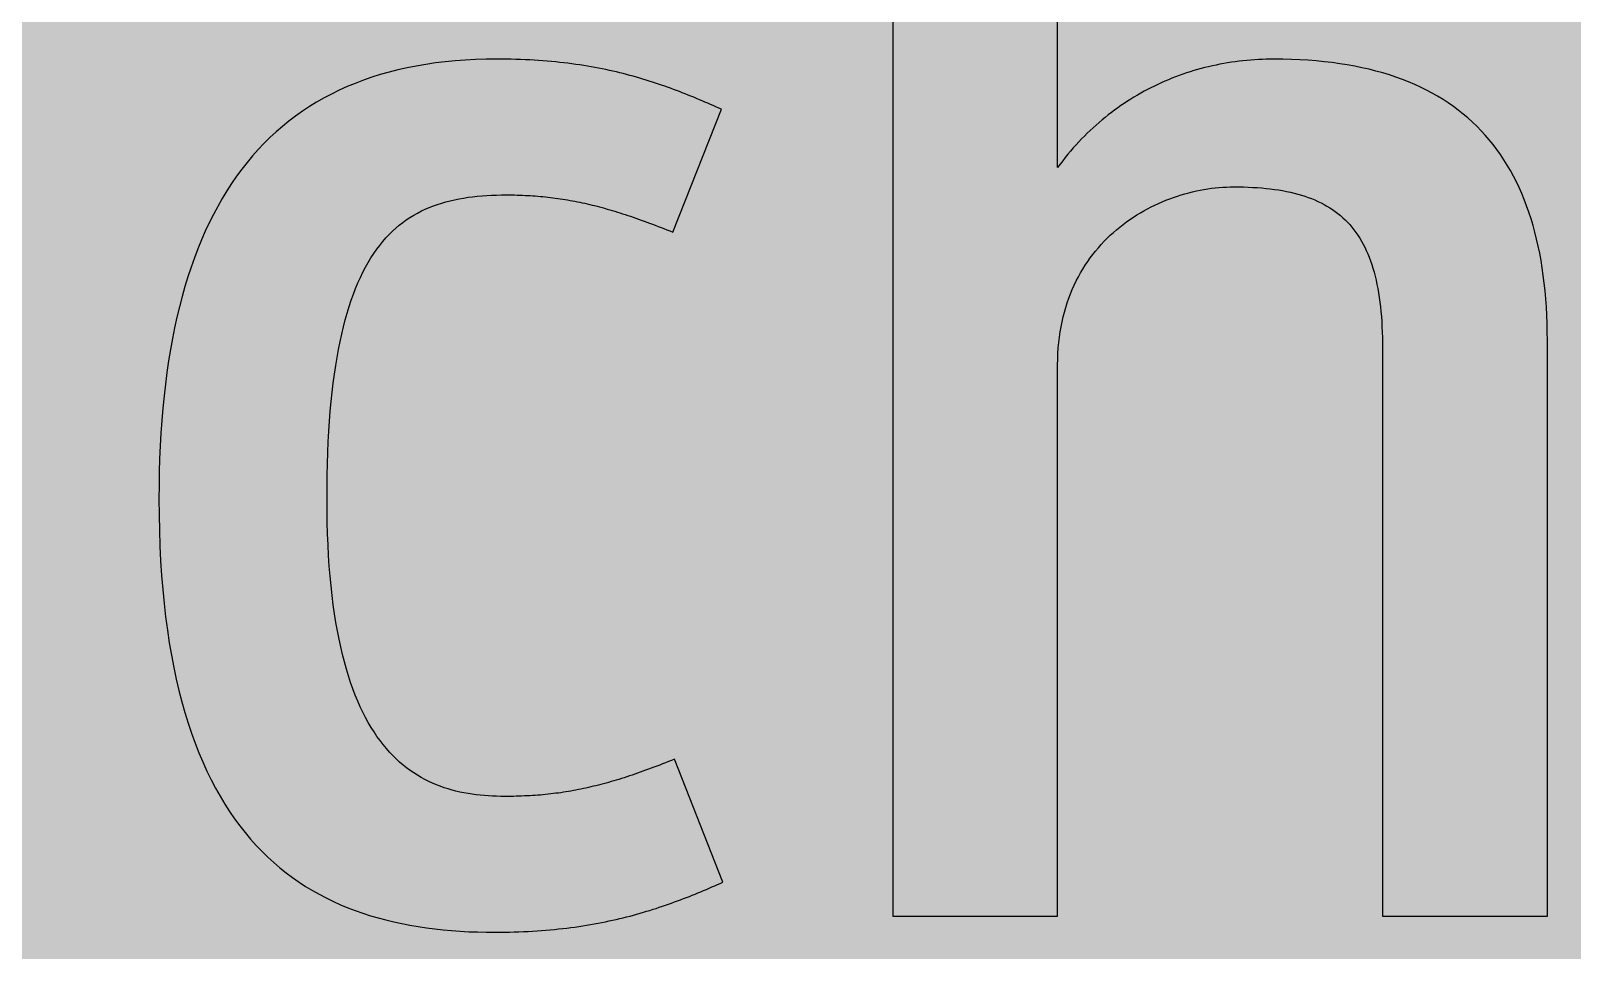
# Model space of a CAD drawing. Header units: millimetres. Extents: x 0 to 441, y 0 to 123.
# Drawn here: x 108.2 to 175.5, y 38 to 78.1 of the extents above; entities that cross this region are included whole.
import ezdxf

# ---------------------------------------------------------------- set-up
doc = ezdxf.new("R2010")
doc.units = ezdxf.units.MM

msp = doc.modelspace()

# ---------------------------------------------------------------- hatches: boundary and pattern name
for color, points in [(40, [(14.1111, 0), (13.9344, 0), (13.7592, 0.0025), (13.5839, 0.0076), (13.4112, 0.0152), (13.2359, 0.0254), (13.0607, 0.0381), (12.888, 0.0508), (12.7152, 0.0686), (12.5425, 0.0864), (12.3698, 0.1067), (12.1971, 0.1295), (12.0269, 0.1524), (11.8542, 0.1803), (11.684, 0.2083), (11.5138, 0.2388), (11.3436, 0.2718), (11.176, 0.3073), (11.0058, 0.3454), (10.8382, 0.3835), (10.6705, 0.4242), (10.5029, 0.4674), (10.3378, 0.5131), (10.1702, 0.5588), (10.0051, 0.6096), (9.8425, 0.6604), (9.6774, 0.7137), (9.5148, 0.7671), (9.3523, 0.8255), (9.1897, 0.8839), (9.0297, 0.9449), (8.8697, 1.0084), (8.7097, 1.0719), (8.5522, 1.1405), (8.3947, 1.209), (8.2372, 1.2802), (8.0797, 1.3513), (7.9248, 1.4275), (7.7699, 1.5037), (7.6175, 1.5799), (7.4651, 1.6612), (7.3127, 1.7424), (7.1628, 1.8263), (7.0129, 1.9126), (6.8656, 2.0015), (6.7183, 2.0904), (6.571, 2.1819), (6.4262, 2.2733), (6.2814, 2.3698), (6.1366, 2.4663), (5.9944, 2.5654), (5.8547, 2.6645), (5.715, 2.7686), (5.5753, 2.8727), (5.4381, 2.9769), (5.301, 3.0861), (5.1664, 3.1953), (5.0317, 3.3045), (4.8997, 3.4188), (4.7676, 3.5331), (4.638, 3.65), (4.511, 3.7668), (4.3815, 3.8862), (4.257, 4.0081), (4.1326, 4.1326), (4.0081, 4.257), (3.8862, 4.3815), (3.7668, 4.511), (3.65, 4.638), (3.5331, 4.7676), (3.4188, 4.8997), (3.3045, 5.0317), (3.1953, 5.1664), (3.0861, 5.301), (2.9769, 5.4381), (2.8727, 5.5753), (2.7686, 5.715), (2.6645, 5.8547), (2.5654, 5.9944), (2.4663, 6.1366), (2.3698, 6.2814), (2.2758, 6.4262), (2.1819, 6.571), (2.0904, 6.7183), (2.0015, 6.8656), (1.9126, 7.0129), (1.8263, 7.1628), (1.7424, 7.3127), (1.6612, 7.4651), (1.5799, 7.6175), (1.5037, 7.7699), (1.4275, 7.9248), (1.3513, 8.0797), (1.2802, 8.2372), (1.209, 8.3947), (1.1405, 8.5522), (1.0719, 8.7097), (1.0084, 8.8697), (0.9449, 9.0297), (0.8839, 9.1897), (0.8255, 9.3523), (0.7671, 9.5148), (0.7137, 9.6774), (0.6604, 9.8425), (0.6096, 10.0051), (0.5588, 10.1702), (0.5131, 10.3378), (0.4674, 10.5029), (0.4242, 10.6705), (0.3835, 10.8382), (0.3454, 11.0058), (0.3073, 11.176), (0.2718, 11.3436), (0.2388, 11.5138), (0.2083, 11.684), (0.1803, 11.8542), (0.1524, 12.0269), (0.1295, 12.1971), (0.1067, 12.3698), (0.0864, 12.5425), (0.0686, 12.7152), (0.0508, 12.888), (0.0381, 13.0607), (0.0254, 13.2359), (0.0152, 13.4112), (0.0076, 13.5839), (0.0025, 13.7592), (0, 13.9344), (0, 14.1097), (0, 109.3611), (0, 109.535), (0.0025, 109.7102), (0.0076, 109.8855), (0.0152, 110.0607), (0.0254, 110.2335), (0.0381, 110.4087), (0.0508, 110.5814), (0.0686, 110.7542), (0.0864, 110.9269), (0.1067, 111.0996), (0.1295, 111.2723), (0.1524, 111.4425), (0.1803, 111.6152), (0.2083, 111.7854), (0.2388, 111.9556), (0.2718, 112.1258), (0.3073, 112.2959), (0.3454, 112.4636), (0.3835, 112.6312), (0.4242, 112.7989), (0.4674, 112.9665), (0.5131, 113.1316), (0.5588, 113.2992), (0.6096, 113.4643), (0.6604, 113.6294), (0.7137, 113.792), (0.7671, 113.9546), (0.8255, 114.1171), (0.8839, 114.2797), (0.9449, 114.4397), (1.0084, 114.5997), (1.0719, 114.7597), (1.1405, 114.9172), (1.209, 115.0772), (1.2802, 115.2322), (1.3513, 115.3897), (1.4275, 115.5446), (1.5037, 115.6995), (1.5799, 115.8519), (1.6612, 116.0043), (1.7424, 116.1567), (1.8263, 116.3066), (1.9126, 116.4565), (2.0015, 116.6038), (2.0904, 116.7511), (2.1819, 116.8984), (2.2758, 117.0432), (2.3698, 117.188), (2.4663, 117.3328), (2.5654, 117.475), (2.6645, 117.6147), (2.7686, 117.7544), (2.8727, 117.8941), (2.9769, 118.0313), (3.0861, 118.1684), (3.1953, 118.303), (3.3045, 118.4377), (3.4188, 118.5697), (3.5331, 118.7018), (3.65, 118.8314), (3.7668, 118.9609), (3.8862, 119.0879), (4.0081, 119.2124), (4.1326, 119.3394), (4.257, 119.4613), (4.3815, 119.5832), (4.511, 119.7026), (4.638, 119.8194), (4.7676, 119.9363), (4.8997, 120.0506), (5.0317, 120.1649), (5.1664, 120.2766), (5.301, 120.3858), (5.4381, 120.4925), (5.5753, 120.5992), (5.715, 120.7008), (5.8547, 120.8049), (5.9944, 120.904), (6.1366, 121.0031), (6.2814, 121.0996), (6.4262, 121.1961), (6.571, 121.2875), (6.7183, 121.379), (6.8656, 121.4679), (7.0129, 121.5568), (7.1628, 121.6431), (7.3127, 121.727), (7.4651, 121.8082), (7.6175, 121.8895), (7.7699, 121.9683), (7.9248, 122.0445), (8.0797, 122.1181), (8.2372, 122.1892), (8.3947, 122.2604), (8.5522, 122.3289), (8.7097, 122.3975), (8.8697, 122.461), (9.0297, 122.5245), (9.1897, 122.5855), (9.3523, 122.6439), (9.5148, 122.7023), (9.6774, 122.7557), (9.8425, 122.809), (10.0051, 122.8598), (10.1702, 122.9106), (10.3378, 122.9563), (10.5029, 123.002), (10.6705, 123.0452), (10.8382, 123.0859), (11.0058, 123.1265), (11.176, 123.1621), (11.3436, 123.1976), (11.5138, 123.2306), (11.684, 123.2611), (11.8542, 123.2891), (12.0269, 123.317), (12.1971, 123.3399), (12.3698, 123.3627), (12.5425, 123.383), (12.7152, 123.4008), (12.888, 123.4186), (13.0607, 123.4313), (13.2359, 123.444), (13.4112, 123.4542), (13.5839, 123.4618), (13.7592, 123.4669), (13.9344, 123.4694), (14.1097, 123.4719), (336.9028, 123.4722), (337.2612, 123.4694), (337.6219, 123.4643), (337.98, 123.4567), (338.3407, 123.4465), (338.6988, 123.4338), (339.057, 123.4186), (339.4151, 123.3983), (339.7733, 123.3754), (340.1314, 123.3526), (340.487, 123.3246), (340.8451, 123.2916), (341.2007, 123.2586), (341.5563, 123.223), (341.9119, 123.1824), (342.2675, 123.1392), (342.6231, 123.096), (342.9787, 123.0478), (343.3318, 122.997), (343.6849, 122.9411), (344.0379, 122.8852), (344.3884, 122.8242), (344.7415, 122.7633), (345.092, 122.6972), (345.4425, 122.6287), (345.7931, 122.5575), (346.141, 122.4839), (346.4916, 122.4077), (346.8395, 122.3264), (347.185, 122.2451), (347.533, 122.1588), (347.8784, 122.0724), (348.2238, 121.981), (348.5667, 121.887), (348.9122, 121.7905), (349.2525, 121.6914), (349.5954, 121.5873), (349.9358, 121.4831), (350.2762, 121.3764), (350.6165, 121.2647), (350.9543, 121.1529), (351.2922, 121.0361), (351.63, 120.9167), (351.9653, 120.7948), (352.3005, 120.6703), (352.6333, 120.5433), (352.9686, 120.4138), (353.2988, 120.2817), (353.6315, 120.1445), (353.9592, 120.0074), (354.2894, 119.8677), (354.617, 119.7229), (354.9447, 119.5756), (355.2698, 119.4283), (355.5949, 119.2759), (355.9175, 119.1209), (356.2401, 118.9634), (356.5601, 118.8034), (356.8802, 118.6409), (357.2002, 118.4758), (357.5177, 118.3081), (357.8327, 118.1379), (358.1476, 117.9652), (358.4626, 117.79), (358.775, 117.6096), (433.9167, 73.9567), (434.119, 73.8353), (434.3197, 73.7133), (434.5178, 73.5863), (434.7134, 73.4593), (434.9064, 73.3273), (435.0995, 73.1926), (435.2874, 73.0529), (435.4728, 72.9132), (435.6557, 72.771), (435.8361, 72.6237), (436.0139, 72.4764), (436.1866, 72.324), (436.3593, 72.169), (436.5295, 72.0115), (436.6946, 71.8541), (436.8597, 71.6915), (437.0197, 71.5264), (437.1797, 71.3613), (437.3347, 71.1911), (437.4871, 71.0184), (437.6369, 70.8457), (437.7817, 70.6704), (437.9265, 70.4901), (438.0662, 70.3097), (438.2033, 70.1269), (438.338, 69.9414), (438.47, 69.756), (438.597, 69.5655), (438.724, 69.375), (438.846, 69.182), (438.9653, 68.9864), (439.0796, 68.7908), (439.1939, 68.5927), (439.3032, 68.392), (439.4073, 68.1888), (439.5114, 67.9856), (439.6105, 67.7799), (439.707, 67.5716), (439.801, 67.3633), (439.8899, 67.1525), (439.9763, 66.9392), (440.0575, 66.7258), (440.1388, 66.5124), (440.215, 66.294), (440.2861, 66.0781), (440.3547, 65.8571), (440.4208, 65.6387), (440.4817, 65.4177), (440.5401, 65.1942), (440.596, 64.9707), (440.6468, 64.7446), (440.6951, 64.5185), (440.7383, 64.2925), (440.7789, 64.0639), (440.8145, 63.8327), (440.8475, 63.6041), (440.8754, 63.373), (440.9008, 63.1419), (440.9211, 62.9082), (440.9389, 62.6745), (440.9542, 62.4408), (440.9643, 62.2071), (440.9694, 61.9709), (440.9719, 61.7347), (440.9694, 61.4985), (440.9643, 61.2623), (440.9542, 61.0286), (440.9389, 60.7949), (440.9211, 60.5612), (440.9008, 60.3275), (440.8754, 60.0964), (440.8475, 59.8653), (440.8145, 59.6367), (440.7789, 59.4055), (440.7383, 59.1795), (440.6951, 58.9509), (440.6468, 58.7248), (440.596, 58.4987), (440.5401, 58.2752), (440.4817, 58.0542), (440.4208, 57.8307), (440.3547, 57.6123), (440.2861, 57.3913), (440.215, 57.1754), (440.1388, 56.957), (440.0575, 56.7436), (439.9763, 56.5302), (439.8899, 56.3169), (439.801, 56.1061), (439.707, 55.8978), (439.6105, 55.6895), (439.5114, 55.4863), (439.4073, 55.2806), (439.3032, 55.0799), (439.1939, 54.8792), (439.0796, 54.6786), (438.9653, 54.483), (438.846, 54.2874), (438.724, 54.0944), (438.597, 53.9039), (438.47, 53.7134), (438.338, 53.528), (438.2033, 53.3425), (438.0662, 53.1597), (437.9265, 52.9793), (437.7817, 52.8015), (437.6369, 52.6237), (437.4871, 52.451), (437.3347, 52.2783), (437.1797, 52.1106), (437.0197, 51.943), (436.8597, 51.7779), (436.6946, 51.6153), (436.5295, 51.4579), (436.3593, 51.3004), (436.1866, 51.1454), (436.0139, 50.9956), (435.8361, 50.8457), (435.6557, 50.6984), (435.4728, 50.5562), (435.2874, 50.4165), (435.0995, 50.2793), (434.9064, 50.1421), (434.7134, 50.0126), (434.5178, 49.8831), (434.3197, 49.7561), (434.119, 49.6341), (433.9158, 49.5148), (358.775, 5.8607), (358.4626, 5.682), (358.1476, 5.5042), (357.8327, 5.3315), (357.5177, 5.1613), (357.2002, 4.9936), (356.8802, 4.8285), (356.5601, 4.666), (356.2401, 4.506), (355.9175, 4.3485), (355.5949, 4.1935), (355.2698, 4.0411), (354.9447, 3.8938), (354.617, 3.7465), (354.2894, 3.6043), (353.9592, 3.462), (353.6315, 3.3249), (353.2988, 3.1877), (352.9686, 3.0556), (352.6333, 2.9261), (352.3005, 2.7991), (351.9653, 2.6746), (351.63, 2.5527), (351.2922, 2.4333), (350.9543, 2.319), (350.6165, 2.2047), (350.2762, 2.093), (349.9358, 1.9863), (349.5954, 1.8821), (349.2525, 1.778), (348.9122, 1.6789), (348.5667, 1.5824), (348.2238, 1.4884), (347.8784, 1.3995), (347.533, 1.3106), (347.185, 1.2243), (346.8395, 1.143), (346.4916, 1.0617), (346.141, 0.9855), (345.7931, 0.9119), (345.4425, 0.8407), (345.092, 0.7722), (344.7415, 0.7061), (344.3884, 0.6452), (344.0379, 0.5842), (343.6849, 0.5283), (343.3318, 0.475), (342.9787, 0.4216), (342.6231, 0.3734), (342.2675, 0.3302), (341.9119, 0.287), (341.5563, 0.2464), (341.2007, 0.2108), (340.8451, 0.1778), (340.487, 0.1448), (340.1314, 0.1168), (339.7733, 0.094), (339.4151, 0.0711), (339.057, 0.0508), (338.6988, 0.0356), (338.3407, 0.0229), (337.98, 0.0127), (337.6219, 0.0051), (337.2612, 0), (336.9005, 0)]), (59, [(153.0354, 39.5111), (153.0354, 63.5702), (153.0375, 63.8175), (153.0477, 64.0639), (153.0629, 64.3026), (153.0833, 64.5389), (153.1112, 64.7725), (153.1442, 64.9986), (153.1823, 65.2221), (153.2255, 65.4431), (153.2738, 65.6565), (153.3296, 65.8673), (153.3881, 66.073), (153.4541, 66.2762), (153.5227, 66.4743), (153.5963, 66.6674), (153.6751, 66.8579), (153.7589, 67.0433), (153.8478, 67.2262), (153.9392, 67.4014), (154.0358, 67.5767), (154.1348, 67.7443), (154.239, 67.9094), (154.3482, 68.072), (154.4599, 68.2269), (154.5742, 68.3819), (154.6936, 68.5292), (154.8155, 68.674), (154.94, 68.8162), (155.067, 68.9534), (155.1991, 69.0855), (155.3337, 69.215), (155.4709, 69.3395), (155.608, 69.4614), (155.7503, 69.5782), (155.895, 69.69), (156.0424, 69.7992), (156.1897, 69.9059), (156.3395, 70.0075), (156.4919, 70.104), (156.6469, 70.198), (156.8018, 70.2894), (156.9593, 70.3732), (157.1193, 70.4571), (157.2793, 70.5358), (157.4394, 70.6095), (157.6019, 70.6806), (157.7645, 70.7492), (157.9296, 70.8127), (158.0947, 70.8711), (158.2598, 70.927), (158.4249, 70.9803), (158.59, 71.0286), (158.7576, 71.0743), (158.9227, 71.1149), (159.0904, 71.153), (159.2555, 71.186), (159.4206, 71.2165), (159.5857, 71.2445), (159.7508, 71.2673), (159.9159, 71.2851), (160.0784, 71.3029), (160.241, 71.313), (160.4035, 71.3232), (160.5636, 71.3283), (160.7236, 71.3308), (160.9369, 71.3283), (161.1452, 71.3257), (161.351, 71.3181), (161.5516, 71.308), (161.7497, 71.2978), (161.9428, 71.2826), (162.1333, 71.2648), (162.3187, 71.2445), (162.5016, 71.2216), (162.6794, 71.1937), (162.8546, 71.1657), (163.0248, 71.1327), (163.1925, 71.0971), (163.3576, 71.059), (163.5176, 71.0159), (163.6725, 70.9727), (163.8249, 70.9244), (163.9748, 70.8711), (164.1196, 70.8177), (164.2618, 70.7593), (164.399, 70.6984), (164.5336, 70.6323), (164.6657, 70.5637), (164.7927, 70.4926), (164.9171, 70.4164), (165.0365, 70.3377), (165.1559, 70.2564), (165.2676, 70.17), (165.3794, 70.0786), (165.4861, 69.9846), (165.5902, 69.8881), (165.6893, 69.7865), (165.7858, 69.6824), (165.8798, 69.5731), (165.9687, 69.4588), (166.055, 69.342), (166.1389, 69.2201), (166.2201, 69.0956), (166.2963, 68.9661), (166.37, 68.8315), (166.4411, 68.6943), (166.5072, 68.5521), (166.5732, 68.4073), (166.6342, 68.2549), (166.69, 68.0999), (166.7459, 67.9425), (166.7967, 67.7774), (166.845, 67.6097), (166.8907, 67.437), (166.9339, 67.2592), (166.972, 67.0763), (167.0101, 66.8909), (167.0431, 66.7004), (167.0736, 66.5023), (167.099, 66.3016), (167.1244, 66.0959), (167.1472, 65.8876), (167.165, 65.6717), (167.1803, 65.4507), (167.193, 65.2247), (167.2031, 64.9961), (167.2107, 64.7598), (167.2133, 64.5211), (167.2158, 64.2747), (167.2167, 39.5111), (174.4126, 39.5111), (174.4126, 64.6285), (174.4091, 65.0011), (174.4015, 65.3694), (174.3862, 65.7327), (174.3685, 66.0908), (174.3431, 66.4413), (174.3126, 66.7893), (174.277, 67.1297), (174.2338, 67.4649), (174.1881, 67.7926), (174.1348, 68.1177), (174.0764, 68.4352), (174.0129, 68.7476), (173.9417, 69.0524), (173.8681, 69.3547), (173.7868, 69.6493), (173.6979, 69.9389), (173.6065, 70.2234), (173.5074, 70.5002), (173.4033, 70.772), (173.294, 71.0387), (173.1797, 71.3003), (173.0578, 71.5543), (172.9308, 71.8033), (172.7962, 72.0471), (172.6565, 72.2833), (172.5117, 72.5145), (172.3619, 72.7405), (172.2044, 72.9615), (172.0418, 73.1749), (171.8742, 73.3831), (171.6989, 73.5863), (171.5186, 73.7819), (171.3332, 73.9724), (171.1401, 74.1578), (170.9395, 74.3356), (170.7363, 74.5084), (170.5254, 74.676), (170.3095, 74.836), (170.086, 74.991), (169.8574, 75.1408), (169.6212, 75.2831), (169.3799, 75.4202), (169.1335, 75.5523), (168.8795, 75.6768), (168.6204, 75.7961), (168.3537, 75.9079), (168.082, 76.0171), (167.8026, 76.1162), (167.5181, 76.2127), (167.2285, 76.3016), (166.9313, 76.3829), (166.6265, 76.4616), (166.3167, 76.5302), (166.0017, 76.5962), (165.6791, 76.6547), (165.3489, 76.7055), (165.0136, 76.7537), (164.6733, 76.7918), (164.3253, 76.8274), (163.9697, 76.8553), (163.609, 76.8756), (163.2407, 76.8909), (162.8673, 76.901), (162.4863, 76.9036), (162.3162, 76.9036), (162.1434, 76.8985), (161.9733, 76.8934), (161.8031, 76.8858), (161.6329, 76.8756), (161.4627, 76.8629), (161.2925, 76.8477), (161.1224, 76.8325), (160.9547, 76.8121), (160.7871, 76.7893), (160.6194, 76.7664), (160.4518, 76.741), (160.2867, 76.7105), (160.1191, 76.6801), (159.954, 76.647), (159.7889, 76.6115), (159.6263, 76.5734), (159.4637, 76.5353), (159.3012, 76.4921), (159.1386, 76.4464), (158.9761, 76.4007), (158.816, 76.3499), (158.656, 76.2991), (158.4985, 76.2457), (158.3385, 76.1898), (158.1836, 76.1314), (158.0261, 76.0705), (157.8712, 76.007), (157.7162, 75.9409), (157.5613, 75.8723), (157.4089, 75.8038), (157.259, 75.7301), (157.1066, 75.6564), (156.9568, 75.5802), (156.8094, 75.499), (156.6596, 75.4177), (156.5148, 75.3339), (156.3675, 75.2475), (156.2252, 75.1586), (156.0805, 75.0672), (155.9382, 74.9732), (155.7985, 74.8792), (155.6588, 74.7801), (155.5191, 74.6811), (155.382, 74.5769), (155.2448, 74.4728), (155.1102, 74.3636), (154.9781, 74.2544), (154.846, 74.1426), (154.7139, 74.0283), (154.5844, 73.9115), (154.4574, 73.7921), (154.3304, 73.6702), (154.2034, 73.5457), (154.0815, 73.4187), (153.957, 73.2917), (153.8376, 73.1596), (153.7183, 73.0275), (153.5989, 72.8904), (153.4846, 72.7532), (153.3677, 72.611), (153.256, 72.4687), (153.1442, 72.324), (153.035, 72.1766), (153.0354, 88.9), (145.8376, 88.9), (145.8376, 39.5111)]), (59, [(128.9043, 44.7326), (128.7247, 44.7319), (128.5469, 44.737), (128.3665, 44.7421), (128.1887, 44.7523), (128.0109, 44.765), (127.8306, 44.7827), (127.6528, 44.8031), (127.475, 44.8259), (127.2997, 44.8539), (127.1219, 44.8843), (126.9467, 44.9224), (126.7714, 44.9631), (126.5987, 45.0063), (126.426, 45.0571), (126.2532, 45.1129), (126.0831, 45.1714), (125.9154, 45.2374), (125.7452, 45.3085), (125.5801, 45.3847), (125.415, 45.4685), (125.2525, 45.5574), (125.0899, 45.6514), (124.9324, 45.753), (124.7724, 45.8622), (124.6175, 45.9765), (124.4651, 46.0985), (124.3127, 46.228), (124.1654, 46.3652), (124.018, 46.5099), (123.8733, 46.6623), (123.7336, 46.8224), (123.5939, 46.99), (123.4592, 47.1653), (123.3246, 47.3507), (123.1951, 47.5437), (123.0681, 47.7444), (122.9436, 47.9552), (122.8242, 48.1762), (122.7074, 48.4048), (122.5931, 48.6461), (122.4839, 48.8925), (122.3772, 49.1515), (122.2731, 49.4208), (122.174, 49.7002), (122.08, 49.9897), (121.9886, 50.2895), (121.9022, 50.5993), (121.8184, 50.9219), (121.7397, 51.2547), (121.666, 51.6001), (121.5974, 51.9557), (121.5314, 52.324), (121.4704, 52.7025), (121.4145, 53.0936), (121.3663, 53.4975), (121.318, 53.914), (121.2774, 54.3433), (121.2418, 54.7853), (121.2113, 55.2399), (121.1885, 55.7073), (121.1682, 56.1873), (121.1529, 56.6826), (121.1453, 57.1906), (121.1428, 57.7113), (121.1453, 58.2371), (121.1504, 58.7502), (121.1631, 59.248), (121.1783, 59.7332), (121.1986, 60.2056), (121.224, 60.6654), (121.2545, 61.1099), (121.2875, 61.5442), (121.3256, 61.9658), (121.3688, 62.3722), (121.4145, 62.771), (121.4653, 63.1546), (121.5212, 63.5279), (121.5796, 63.8886), (121.6431, 64.2391), (121.7117, 64.577), (121.7828, 64.9046), (121.8565, 65.2221), (121.9378, 65.5269), (122.0216, 65.8216), (122.108, 66.106), (122.1994, 66.3829), (122.2934, 66.6471), (122.3924, 66.9011), (122.494, 67.1474), (122.6007, 67.3811), (122.7099, 67.6072), (122.8242, 67.8256), (122.9411, 68.0339), (123.0605, 68.232), (123.1849, 68.4225), (123.3119, 68.6054), (123.4415, 68.7781), (123.5761, 68.9432), (123.7132, 69.1007), (123.8555, 69.2506), (123.9977, 69.3928), (124.145, 69.5274), (124.2949, 69.6544), (124.4498, 69.7763), (124.6048, 69.8881), (124.7648, 69.9948), (124.9274, 70.0938), (125.0925, 70.1878), (125.2626, 70.2767), (125.4328, 70.358), (125.6081, 70.4317), (125.7859, 70.5028), (125.9662, 70.5663), (126.1491, 70.6247), (126.3345, 70.678), (126.5225, 70.7263), (126.713, 70.7695), (126.906, 70.8101), (127.1016, 70.8431), (127.2997, 70.8736), (127.5004, 70.899), (127.7036, 70.9219), (127.9093, 70.9397), (128.1176, 70.9524), (128.3284, 70.9651), (128.5418, 70.9727), (128.7551, 70.9752), (128.9736, 70.9778), (129.093, 70.9778), (129.2098, 70.9752), (129.3266, 70.9752), (129.4435, 70.9727), (129.5578, 70.9676), (129.6721, 70.9651), (129.7864, 70.96), (129.8981, 70.9549), (130.0124, 70.9473), (130.1242, 70.9397), (130.236, 70.932), (130.3452, 70.9244), (130.4569, 70.9143), (130.5662, 70.9041), (130.6754, 70.8939), (130.7846, 70.8812), (130.8913, 70.8711), (131.0005, 70.8558), (131.1072, 70.8431), (131.2164, 70.8279), (131.3231, 70.8127), (131.4298, 70.7974), (131.539, 70.7796), (131.6457, 70.7619), (131.7523, 70.7415), (131.859, 70.7238), (131.9657, 70.7034), (132.0724, 70.6806), (132.1791, 70.6603), (132.2857, 70.6374), (132.395, 70.6145), (132.5016, 70.5891), (132.6083, 70.5637), (132.7175, 70.5383), (132.8242, 70.5104), (132.9334, 70.4825), (133.0427, 70.4545), (133.1519, 70.424), (133.2611, 70.3936), (133.3703, 70.3631), (133.4821, 70.3326), (133.5938, 70.2996), (133.7031, 70.264), (133.8174, 70.231), (133.9291, 70.1954), (134.0434, 70.1599), (134.1577, 70.1218), (134.272, 70.0837), (134.3889, 70.0456), (134.5032, 70.0049), (134.6225, 69.9643), (134.7394, 69.9237), (134.8588, 69.8805), (134.9807, 69.8373), (135.1001, 69.7941), (135.222, 69.7484), (135.3464, 69.7027), (135.4709, 69.6544), (135.5954, 69.6062), (135.7224, 69.5579), (135.8494, 69.5096), (135.9789, 69.4588), (136.1084, 69.4055), (136.2405, 69.3547), (138.3591, 74.7173), (138.2395, 74.77), (138.1201, 74.8208), (138.0007, 74.8741), (137.8788, 74.9275), (137.7594, 74.9783), (137.6375, 75.0316), (137.5181, 75.0824), (137.3962, 75.1332), (137.2743, 75.1865), (137.1498, 75.2373), (137.0279, 75.2881), (136.9035, 75.3364), (136.779, 75.3872), (136.652, 75.438), (136.525, 75.4863), (136.398, 75.5345), (136.271, 75.5828), (136.1415, 75.631), (136.0119, 75.6768), (135.8824, 75.725), (135.7503, 75.7707), (135.6157, 75.8165), (135.4836, 75.8596), (135.349, 75.9054), (135.2118, 75.9485), (135.0747, 75.9917), (134.935, 76.0349), (134.7953, 76.0755), (134.653, 76.1162), (134.5108, 76.1568), (134.366, 76.1949), (134.2212, 76.233), (134.0739, 76.2711), (133.9266, 76.3092), (133.7767, 76.3448), (133.6243, 76.3803), (133.4694, 76.4134), (133.3144, 76.4464), (133.157, 76.4794), (132.9995, 76.5099), (132.8395, 76.5404), (132.6769, 76.5683), (132.5118, 76.5962), (132.3467, 76.6242), (132.1765, 76.6496), (132.0063, 76.675), (131.8336, 76.6978), (131.6609, 76.7207), (131.4831, 76.7436), (131.3053, 76.7639), (131.125, 76.7817), (130.9395, 76.7994), (130.7541, 76.8147), (130.5662, 76.8299), (130.3782, 76.8452), (130.1852, 76.8579), (129.9896, 76.868), (129.7915, 76.8782), (129.5908, 76.8858), (129.3876, 76.8909), (129.1819, 76.8985), (128.9736, 76.901), (128.7628, 76.9036), (128.5494, 76.9036), (128.0846, 76.8985), (127.6274, 76.8858), (127.1753, 76.8629), (126.7333, 76.8299), (126.299, 76.7867), (125.8722, 76.7359), (125.4531, 76.675), (125.0391, 76.6039), (124.6353, 76.5226), (124.239, 76.4337), (123.8504, 76.3346), (123.4694, 76.2279), (123.096, 76.1111), (122.7303, 75.9841), (122.3721, 75.8469), (122.0191, 75.7022), (121.6762, 75.5472), (121.3409, 75.3821), (121.0132, 75.2094), (120.6906, 75.024), (120.3782, 74.8335), (120.0709, 74.6303), (119.7737, 74.4195), (119.4816, 74.1985), (119.1997, 73.9699), (118.9228, 73.7286), (118.6536, 73.4822), (118.3919, 73.2231), (118.1379, 72.9564), (117.8916, 72.6796), (117.6528, 72.3925), (117.4217, 72.0979), (117.1956, 71.7931), (116.9797, 71.4781), (116.7689, 71.1556), (116.5657, 70.8228), (116.3726, 70.4799), (116.1847, 70.1269), (116.0018, 69.7662), (115.8291, 69.3979), (115.664, 69.0169), (115.504, 68.6283), (115.3516, 68.2295), (115.2068, 67.8231), (115.0696, 67.4065), (114.9401, 66.9798), (114.8156, 66.5429), (114.7013, 66.0984), (114.5921, 65.6438), (114.4905, 65.1815), (114.3965, 64.709), (114.3076, 64.2264), (114.2263, 63.7337), (114.1527, 63.2333), (114.0866, 62.7228), (114.0282, 62.2046), (113.9749, 61.6737), (113.9317, 61.1378), (113.8936, 60.5892), (113.8606, 60.0329), (113.8377, 59.4665), (113.8199, 58.8899), (113.8098, 58.3057), (113.8047, 57.7113), (113.8098, 57.0128), (113.825, 56.3296), (113.8479, 55.6641), (113.8809, 55.0113), (113.9215, 54.3763), (113.9698, 53.7566), (114.0308, 53.1546), (114.0968, 52.5653), (114.173, 51.9913), (114.2594, 51.4325), (114.3508, 50.8889), (114.4524, 50.3606), (114.5616, 49.8475), (114.6785, 49.3471), (114.8055, 48.8594), (114.9375, 48.3895), (115.0798, 47.9298), (115.2271, 47.4853), (115.382, 47.056), (115.5471, 46.6369), (115.7173, 46.2331), (115.8951, 45.8394), (116.0805, 45.4609), (116.271, 45.0952), (116.4717, 44.7421), (116.6774, 44.3992), (116.8883, 44.069), (117.1092, 43.7515), (117.3328, 43.4467), (117.5664, 43.1521), (117.8027, 42.8676), (118.0465, 42.5958), (118.298, 42.3367), (118.5545, 42.0853), (118.8161, 41.8465), (119.0828, 41.6179), (119.3571, 41.3995), (119.6365, 41.1912), (119.921, 40.9931), (120.2106, 40.8051), (120.5052, 40.6273), (120.8049, 40.4597), (121.1097, 40.2996), (121.4196, 40.1498), (121.7346, 40.0075), (122.0521, 39.8755), (122.3772, 39.751), (122.7049, 39.6367), (123.0376, 39.5275), (123.3754, 39.4284), (123.7158, 39.3395), (124.0612, 39.2557), (124.4092, 39.1795), (124.7623, 39.1109), (125.1204, 39.05), (125.4785, 38.9966), (125.8443, 38.9509), (126.2101, 38.9103), (126.5809, 38.8772), (126.9543, 38.8518), (127.3327, 38.829), (127.7112, 38.8163), (128.0947, 38.8061), (128.4808, 38.8036), (128.6942, 38.8061), (128.905, 38.8061), (129.1133, 38.8112), (129.319, 38.8163), (129.5222, 38.8239), (129.7254, 38.8315), (129.9235, 38.8417), (130.1191, 38.8518), (130.3147, 38.8645), (130.5052, 38.8772), (130.6957, 38.8925), (130.8837, 38.9103), (131.0691, 38.928), (131.252, 38.9458), (131.4323, 38.9661), (131.6126, 38.9865), (131.7879, 39.0093), (131.9632, 39.0322), (132.1359, 39.0576), (132.3086, 39.083), (132.4762, 39.1109), (132.6439, 39.1389), (132.809, 39.1693), (132.9741, 39.1998), (133.1341, 39.2303), (133.2941, 39.2608), (133.4541, 39.2963), (133.6116, 39.3294), (133.7666, 39.3649), (133.919, 39.4005), (134.0714, 39.436), (134.2212, 39.4741), (134.3711, 39.5122), (134.5184, 39.5529), (134.6632, 39.591), (134.808, 39.6342), (134.9527, 39.6748), (135.0924, 39.718), (135.2347, 39.7586), (135.3744, 39.8043), (135.5115, 39.8475), (135.6487, 39.8932), (135.7833, 39.939), (135.9179, 39.9847), (136.0526, 40.0304), (136.1846, 40.0787), (136.3167, 40.1244), (136.4463, 40.1726), (136.5758, 40.2209), (136.7053, 40.2717), (136.8323, 40.32), (136.9593, 40.3708), (137.0863, 40.4216), (137.2108, 40.4698), (137.3353, 40.5232), (137.4597, 40.574), (137.5816, 40.6248), (137.7061, 40.6756), (137.828, 40.7289), (137.9474, 40.7797), (138.0693, 40.833), (138.1887, 40.8864), (138.3081, 40.9372), (138.4275, 40.9905), (136.3126, 46.3543), (136.1796, 46.3017), (136.05, 46.2483), (135.9205, 46.1975), (135.7935, 46.1493), (135.6665, 46.101), (135.5395, 46.0527), (135.415, 46.0045), (135.2931, 45.9588), (135.1712, 45.913), (135.0493, 45.8699), (134.9299, 45.8267), (134.8105, 45.7835), (134.6911, 45.7429), (134.5743, 45.7022), (134.4574, 45.6616), (134.3406, 45.6235), (134.2238, 45.5854), (134.1095, 45.5473), (133.9952, 45.5117), (133.8834, 45.4762), (133.7691, 45.4431), (133.6573, 45.4076), (133.5456, 45.3771), (133.4338, 45.3441), (133.3221, 45.3136), (133.2128, 45.2831), (133.1011, 45.2526), (132.9919, 45.2247), (132.8826, 45.1968), (132.7734, 45.1714), (132.6642, 45.1434), (132.555, 45.118), (132.4458, 45.0952), (132.3365, 45.0723), (132.2273, 45.0494), (132.1181, 45.0266), (132.0089, 45.0063), (131.8997, 44.9859), (131.7904, 44.9656), (131.6812, 44.9478), (131.572, 44.9301), (131.4628, 44.9123), (131.351, 44.8945), (131.2418, 44.8793), (131.13, 44.8666), (131.0183, 44.8513), (130.9065, 44.8386), (130.7948, 44.8259), (130.683, 44.8132), (130.5687, 44.8031), (130.4544, 44.7929), (130.3401, 44.7853), (130.2258, 44.7751), (130.109, 44.7675), (129.9921, 44.7599), (129.8753, 44.7548), (129.7584, 44.7497), (129.6391, 44.7446), (129.5171, 44.7396), (129.3978, 44.737), (129.2758, 44.7345), (129.1514, 44.7319), (129.0269, 44.7319), (128.9025, 44.7319)])]:
    msp.add_hatch(color=color).paths.add_polyline_path(points)

# ---------------------------------------------------------------- linework, layer by layer
at = {"color": 59}
for points in [[(145.8376, 88.9), (145.8376, 39.5111), (153.0354, 39.5111)], [(153.0354, 39.5111), (153.0354, 63.5702), (153.0375, 63.8175), (153.0477, 64.0639), (153.0629, 64.3026), (153.0833, 64.5389), (153.1112, 64.7725), (153.1442, 64.9986), (153.1823, 65.2221), (153.2255, 65.4431), (153.2738, 65.6565), (153.3296, 65.8673), (153.3881, 66.073), (153.4541, 66.2762), (153.5227, 66.4743), (153.5963, 66.6674), (153.6751, 66.8579), (153.7589, 67.0433), (153.8478, 67.2262), (153.9392, 67.4014), (154.0358, 67.5767), (154.1348, 67.7443), (154.239, 67.9094), (154.3482, 68.072), (154.4599, 68.2269), (154.5742, 68.3819), (154.6936, 68.5292), (154.8155, 68.674), (154.94, 68.8162), (155.067, 68.9534), (155.1991, 69.0855), (155.3337, 69.215), (155.4709, 69.3395), (155.608, 69.4614), (155.7503, 69.5782), (155.895, 69.69), (156.0424, 69.7992), (156.1897, 69.9059), (156.3395, 70.0075), (156.4919, 70.104), (156.6469, 70.198), (156.8018, 70.2894), (156.9593, 70.3732), (157.1193, 70.4571), (157.2793, 70.5358), (157.4394, 70.6095), (157.6019, 70.6806), (157.7645, 70.7492), (157.9296, 70.8127), (158.0947, 70.8711), (158.2598, 70.927), (158.4249, 70.9803), (158.59, 71.0286), (158.7576, 71.0743), (158.9227, 71.1149), (159.0904, 71.153), (159.2555, 71.186), (159.4206, 71.2165), (159.5857, 71.2445), (159.7508, 71.2673), (159.9159, 71.2851), (160.0784, 71.3029), (160.241, 71.313), (160.4035, 71.3232), (160.5636, 71.3283), (160.7236, 71.3308), (160.9369, 71.3283), (161.1452, 71.3257), (161.351, 71.3181), (161.5516, 71.308), (161.7497, 71.2978), (161.9428, 71.2826), (162.1333, 71.2648), (162.3187, 71.2445), (162.5016, 71.2216), (162.6794, 71.1937), (162.8546, 71.1657), (163.0248, 71.1327), (163.1925, 71.0971), (163.3576, 71.059), (163.5176, 71.0159), (163.6725, 70.9727), (163.8249, 70.9244), (163.9748, 70.8711), (164.1196, 70.8177), (164.2618, 70.7593), (164.399, 70.6984), (164.5336, 70.6323), (164.6657, 70.5637), (164.7927, 70.4926), (164.9171, 70.4164), (165.0365, 70.3377), (165.1559, 70.2564), (165.2676, 70.17), (165.3794, 70.0786), (165.4861, 69.9846), (165.5902, 69.8881), (165.6893, 69.7865), (165.7858, 69.6824), (165.8798, 69.5731), (165.9687, 69.4588), (166.055, 69.342), (166.1389, 69.2201), (166.2201, 69.0956), (166.2963, 68.9661), (166.37, 68.8315), (166.4411, 68.6943), (166.5072, 68.5521), (166.5732, 68.4073), (166.6342, 68.2549), (166.69, 68.0999), (166.7459, 67.9425), (166.7967, 67.7774), (166.845, 67.6097), (166.8907, 67.437), (166.9339, 67.2592), (166.972, 67.0763), (167.0101, 66.8909), (167.0431, 66.7004), (167.0736, 66.5023), (167.099, 66.3016), (167.1244, 66.0959), (167.1472, 65.8876), (167.165, 65.6717), (167.1803, 65.4507), (167.193, 65.2247), (167.2031, 64.9961), (167.2107, 64.7598), (167.2133, 64.5211), (167.2158, 64.2747), (167.2167, 39.5111), (174.4126, 39.5111), (174.4126, 64.6285), (174.4091, 65.0011), (174.4015, 65.3694), (174.3862, 65.7327), (174.3685, 66.0908), (174.3431, 66.4413), (174.3126, 66.7893), (174.277, 67.1297), (174.2338, 67.4649), (174.1881, 67.7926), (174.1348, 68.1177), (174.0764, 68.4352), (174.0129, 68.7476), (173.9417, 69.0524), (173.8681, 69.3547), (173.7868, 69.6493), (173.6979, 69.9389), (173.6065, 70.2234), (173.5074, 70.5002), (173.4033, 70.772), (173.294, 71.0387), (173.1797, 71.3003), (173.0578, 71.5543), (172.9308, 71.8033), (172.7962, 72.0471), (172.6565, 72.2833), (172.5117, 72.5145), (172.3619, 72.7405), (172.2044, 72.9615), (172.0418, 73.1749), (171.8742, 73.3831), (171.6989, 73.5863), (171.5186, 73.7819), (171.3332, 73.9724), (171.1401, 74.1578), (170.9395, 74.3356), (170.7363, 74.5084), (170.5254, 74.676), (170.3095, 74.836), (170.086, 74.991), (169.8574, 75.1408), (169.6212, 75.2831), (169.3799, 75.4202), (169.1335, 75.5523), (168.8795, 75.6768), (168.6204, 75.7961), (168.3537, 75.9079), (168.082, 76.0171), (167.8026, 76.1162), (167.5181, 76.2127), (167.2285, 76.3016), (166.9313, 76.3829), (166.6265, 76.4616), (166.3167, 76.5302), (166.0017, 76.5962), (165.6791, 76.6547), (165.3489, 76.7055), (165.0136, 76.7537), (164.6733, 76.7918), (164.3253, 76.8274), (163.9697, 76.8553), (163.609, 76.8756), (163.2407, 76.8909), (162.8673, 76.901), (162.4863, 76.9036), (162.3162, 76.9036), (162.1434, 76.8985), (161.9733, 76.8934), (161.8031, 76.8858), (161.6329, 76.8756), (161.4627, 76.8629), (161.2925, 76.8477), (161.1224, 76.8325), (160.9547, 76.8121), (160.7871, 76.7893), (160.6194, 76.7664), (160.4518, 76.741), (160.2867, 76.7105), (160.1191, 76.6801), (159.954, 76.647), (159.7889, 76.6115), (159.6263, 76.5734), (159.4637, 76.5353), (159.3012, 76.4921), (159.1386, 76.4464), (158.9761, 76.4007), (158.816, 76.3499), (158.656, 76.2991), (158.4985, 76.2457), (158.3385, 76.1898), (158.1836, 76.1314), (158.0261, 76.0705), (157.8712, 76.007), (157.7162, 75.9409), (157.5613, 75.8723), (157.4089, 75.8038), (157.259, 75.7301), (157.1066, 75.6564), (156.9568, 75.5802), (156.8094, 75.499), (156.6596, 75.4177), (156.5148, 75.3339), (156.3675, 75.2475), (156.2252, 75.1586), (156.0805, 75.0672), (155.9382, 74.9732), (155.7985, 74.8792), (155.6588, 74.7801), (155.5191, 74.6811), (155.382, 74.5769), (155.2448, 74.4728), (155.1102, 74.3636), (154.9781, 74.2544), (154.846, 74.1426), (154.7139, 74.0283), (154.5844, 73.9115), (154.4574, 73.7921), (154.3304, 73.6702), (154.2034, 73.5457), (154.0815, 73.4187), (153.957, 73.2917), (153.8376, 73.1596), (153.7183, 73.0275), (153.5989, 72.8904), (153.4846, 72.7532), (153.3677, 72.611), (153.256, 72.4687), (153.1442, 72.324), (153.035, 72.1766), (153.0354, 88.9)], [(128.9043, 44.7326), (128.7247, 44.7319), (128.5469, 44.737), (128.3665, 44.7421), (128.1887, 44.7523), (128.0109, 44.765), (127.8306, 44.7827), (127.6528, 44.8031), (127.475, 44.8259), (127.2997, 44.8539), (127.1219, 44.8843), (126.9467, 44.9224), (126.7714, 44.9631), (126.5987, 45.0063), (126.426, 45.0571), (126.2532, 45.1129), (126.0831, 45.1714), (125.9154, 45.2374), (125.7452, 45.3085), (125.5801, 45.3847), (125.415, 45.4685), (125.2525, 45.5574), (125.0899, 45.6514), (124.9324, 45.753), (124.7724, 45.8622), (124.6175, 45.9765), (124.4651, 46.0985), (124.3127, 46.228), (124.1654, 46.3652), (124.018, 46.5099), (123.8733, 46.6623), (123.7336, 46.8224), (123.5939, 46.99), (123.4592, 47.1653), (123.3246, 47.3507), (123.1951, 47.5437), (123.0681, 47.7444), (122.9436, 47.9552), (122.8242, 48.1762), (122.7074, 48.4048), (122.5931, 48.6461), (122.4839, 48.8925), (122.3772, 49.1515), (122.2731, 49.4208), (122.174, 49.7002), (122.08, 49.9897), (121.9886, 50.2895), (121.9022, 50.5993), (121.8184, 50.9219), (121.7397, 51.2547), (121.666, 51.6001), (121.5974, 51.9557), (121.5314, 52.324), (121.4704, 52.7025), (121.4145, 53.0936), (121.3663, 53.4975), (121.318, 53.914), (121.2774, 54.3433), (121.2418, 54.7853), (121.2113, 55.2399), (121.1885, 55.7073), (121.1682, 56.1873), (121.1529, 56.6826), (121.1453, 57.1906), (121.1428, 57.7113), (121.1453, 58.2371), (121.1504, 58.7502), (121.1631, 59.248), (121.1783, 59.7332), (121.1986, 60.2056), (121.224, 60.6654), (121.2545, 61.1099), (121.2875, 61.5442), (121.3256, 61.9658), (121.3688, 62.3722), (121.4145, 62.771), (121.4653, 63.1546), (121.5212, 63.5279), (121.5796, 63.8886), (121.6431, 64.2391), (121.7117, 64.577), (121.7828, 64.9046), (121.8565, 65.2221), (121.9378, 65.5269), (122.0216, 65.8216), (122.108, 66.106), (122.1994, 66.3829), (122.2934, 66.6471), (122.3924, 66.9011), (122.494, 67.1474), (122.6007, 67.3811), (122.7099, 67.6072), (122.8242, 67.8256), (122.9411, 68.0339), (123.0605, 68.232), (123.1849, 68.4225), (123.3119, 68.6054), (123.4415, 68.7781), (123.5761, 68.9432), (123.7132, 69.1007), (123.8555, 69.2506), (123.9977, 69.3928), (124.145, 69.5274), (124.2949, 69.6544), (124.4498, 69.7763), (124.6048, 69.8881), (124.7648, 69.9948), (124.9274, 70.0938), (125.0925, 70.1878), (125.2626, 70.2767), (125.4328, 70.358), (125.6081, 70.4317), (125.7859, 70.5028), (125.9662, 70.5663), (126.1491, 70.6247), (126.3345, 70.678), (126.5225, 70.7263), (126.713, 70.7695), (126.906, 70.8101), (127.1016, 70.8431), (127.2997, 70.8736), (127.5004, 70.899), (127.7036, 70.9219), (127.9093, 70.9397), (128.1176, 70.9524), (128.3284, 70.9651), (128.5418, 70.9727), (128.7551, 70.9752), (128.9736, 70.9778), (129.093, 70.9778), (129.2098, 70.9752), (129.3266, 70.9752), (129.4435, 70.9727), (129.5578, 70.9676), (129.6721, 70.9651), (129.7864, 70.96), (129.8981, 70.9549), (130.0124, 70.9473), (130.1242, 70.9397), (130.236, 70.932), (130.3452, 70.9244), (130.4569, 70.9143), (130.5662, 70.9041), (130.6754, 70.8939), (130.7846, 70.8812), (130.8913, 70.8711), (131.0005, 70.8558), (131.1072, 70.8431), (131.2164, 70.8279), (131.3231, 70.8127), (131.4298, 70.7974), (131.539, 70.7796), (131.6457, 70.7619), (131.7523, 70.7415), (131.859, 70.7238), (131.9657, 70.7034), (132.0724, 70.6806), (132.1791, 70.6603), (132.2857, 70.6374), (132.395, 70.6145), (132.5016, 70.5891), (132.6083, 70.5637), (132.7175, 70.5383), (132.8242, 70.5104), (132.9334, 70.4825), (133.0427, 70.4545), (133.1519, 70.424), (133.2611, 70.3936), (133.3703, 70.3631), (133.4821, 70.3326), (133.5938, 70.2996), (133.7031, 70.264), (133.8174, 70.231), (133.9291, 70.1954), (134.0434, 70.1599), (134.1577, 70.1218), (134.272, 70.0837), (134.3889, 70.0456), (134.5032, 70.0049), (134.6225, 69.9643), (134.7394, 69.9237), (134.8588, 69.8805), (134.9807, 69.8373), (135.1001, 69.7941), (135.222, 69.7484), (135.3464, 69.7027), (135.4709, 69.6544), (135.5954, 69.6062), (135.7224, 69.5579), (135.8494, 69.5096), (135.9789, 69.4588), (136.1084, 69.4055), (136.2405, 69.3547), (138.3591, 74.7173), (138.2395, 74.77), (138.1201, 74.8208), (138.0007, 74.8741), (137.8788, 74.9275), (137.7594, 74.9783), (137.6375, 75.0316), (137.5181, 75.0824), (137.3962, 75.1332), (137.2743, 75.1865), (137.1498, 75.2373), (137.0279, 75.2881), (136.9035, 75.3364), (136.779, 75.3872), (136.652, 75.438), (136.525, 75.4863), (136.398, 75.5345), (136.271, 75.5828), (136.1415, 75.631), (136.0119, 75.6768), (135.8824, 75.725), (135.7503, 75.7707), (135.6157, 75.8165), (135.4836, 75.8596), (135.349, 75.9054), (135.2118, 75.9485), (135.0747, 75.9917), (134.935, 76.0349), (134.7953, 76.0755), (134.653, 76.1162), (134.5108, 76.1568), (134.366, 76.1949), (134.2212, 76.233), (134.0739, 76.2711), (133.9266, 76.3092), (133.7767, 76.3448), (133.6243, 76.3803), (133.4694, 76.4134), (133.3144, 76.4464), (133.157, 76.4794), (132.9995, 76.5099), (132.8395, 76.5404), (132.6769, 76.5683), (132.5118, 76.5962), (132.3467, 76.6242), (132.1765, 76.6496), (132.0063, 76.675), (131.8336, 76.6978), (131.6609, 76.7207), (131.4831, 76.7436), (131.3053, 76.7639), (131.125, 76.7817), (130.9395, 76.7994), (130.7541, 76.8147), (130.5662, 76.8299), (130.3782, 76.8452), (130.1852, 76.8579), (129.9896, 76.868), (129.7915, 76.8782), (129.5908, 76.8858), (129.3876, 76.8909), (129.1819, 76.8985), (128.9736, 76.901), (128.7628, 76.9036), (128.5494, 76.9036), (128.0846, 76.8985), (127.6274, 76.8858), (127.1753, 76.8629), (126.7333, 76.8299), (126.299, 76.7867), (125.8722, 76.7359), (125.4531, 76.675), (125.0391, 76.6039), (124.6353, 76.5226), (124.239, 76.4337), (123.8504, 76.3346), (123.4694, 76.2279), (123.096, 76.1111), (122.7303, 75.9841), (122.3721, 75.8469), (122.0191, 75.7022), (121.6762, 75.5472), (121.3409, 75.3821), (121.0132, 75.2094), (120.6906, 75.024), (120.3782, 74.8335), (120.0709, 74.6303), (119.7737, 74.4195), (119.4816, 74.1985), (119.1997, 73.9699), (118.9228, 73.7286), (118.6536, 73.4822), (118.3919, 73.2231), (118.1379, 72.9564), (117.8916, 72.6796), (117.6528, 72.3925), (117.4217, 72.0979), (117.1956, 71.7931), (116.9797, 71.4781), (116.7689, 71.1556), (116.5657, 70.8228), (116.3726, 70.4799), (116.1847, 70.1269), (116.0018, 69.7662), (115.8291, 69.3979), (115.664, 69.0169), (115.504, 68.6283), (115.3516, 68.2295), (115.2068, 67.8231), (115.0696, 67.4065), (114.9401, 66.9798), (114.8156, 66.5429), (114.7013, 66.0984), (114.5921, 65.6438), (114.4905, 65.1815), (114.3965, 64.709), (114.3076, 64.2264), (114.2263, 63.7337), (114.1527, 63.2333), (114.0866, 62.7228), (114.0282, 62.2046), (113.9749, 61.6737), (113.9317, 61.1378), (113.8936, 60.5892), (113.8606, 60.0329), (113.8377, 59.4665), (113.8199, 58.8899), (113.8098, 58.3057), (113.8047, 57.7113), (113.8098, 57.0128), (113.825, 56.3296), (113.8479, 55.6641), (113.8809, 55.0113), (113.9215, 54.3763), (113.9698, 53.7566), (114.0308, 53.1546), (114.0968, 52.5653), (114.173, 51.9913), (114.2594, 51.4325), (114.3508, 50.8889), (114.4524, 50.3606), (114.5616, 49.8475), (114.6785, 49.3471), (114.8055, 48.8594), (114.9375, 48.3895), (115.0798, 47.9298), (115.2271, 47.4853), (115.382, 47.056), (115.5471, 46.6369), (115.7173, 46.2331), (115.8951, 45.8394), (116.0805, 45.4609), (116.271, 45.0952), (116.4717, 44.7421), (116.6774, 44.3992), (116.8883, 44.069), (117.1092, 43.7515), (117.3328, 43.4467), (117.5664, 43.1521), (117.8027, 42.8676), (118.0465, 42.5958), (118.298, 42.3367), (118.5545, 42.0853), (118.8161, 41.8465), (119.0828, 41.6179), (119.3571, 41.3995), (119.6365, 41.1912), (119.921, 40.9931), (120.2106, 40.8051), (120.5052, 40.6273), (120.8049, 40.4597), (121.1097, 40.2996), (121.4196, 40.1498), (121.7346, 40.0075), (122.0521, 39.8755), (122.3772, 39.751), (122.7049, 39.6367), (123.0376, 39.5275), (123.3754, 39.4284), (123.7158, 39.3395), (124.0612, 39.2557), (124.4092, 39.1795), (124.7623, 39.1109), (125.1204, 39.05), (125.4785, 38.9966), (125.8443, 38.9509), (126.2101, 38.9103), (126.5809, 38.8772), (126.9543, 38.8518), (127.3327, 38.829), (127.7112, 38.8163), (128.0947, 38.8061), (128.4808, 38.8036), (128.6942, 38.8061), (128.905, 38.8061), (129.1133, 38.8112), (129.319, 38.8163), (129.5222, 38.8239), (129.7254, 38.8315), (129.9235, 38.8417), (130.1191, 38.8518), (130.3147, 38.8645), (130.5052, 38.8772), (130.6957, 38.8925), (130.8837, 38.9103), (131.0691, 38.928), (131.252, 38.9458), (131.4323, 38.9661), (131.6126, 38.9865), (131.7879, 39.0093), (131.9632, 39.0322), (132.1359, 39.0576), (132.3086, 39.083), (132.4762, 39.1109), (132.6439, 39.1389), (132.809, 39.1693), (132.9741, 39.1998), (133.1341, 39.2303), (133.2941, 39.2608), (133.4541, 39.2963), (133.6116, 39.3294), (133.7666, 39.3649), (133.919, 39.4005), (134.0714, 39.436), (134.2212, 39.4741), (134.3711, 39.5122), (134.5184, 39.5529), (134.6632, 39.591), (134.808, 39.6342), (134.9527, 39.6748), (135.0924, 39.718), (135.2347, 39.7586), (135.3744, 39.8043), (135.5115, 39.8475), (135.6487, 39.8932), (135.7833, 39.939), (135.9179, 39.9847), (136.0526, 40.0304), (136.1846, 40.0787), (136.3167, 40.1244), (136.4463, 40.1726), (136.5758, 40.2209), (136.7053, 40.2717), (136.8323, 40.32), (136.9593, 40.3708), (137.0863, 40.4216), (137.2108, 40.4698), (137.3353, 40.5232), (137.4597, 40.574), (137.5816, 40.6248), (137.7061, 40.6756), (137.828, 40.7289), (137.9474, 40.7797), (138.0693, 40.833), (138.1887, 40.8864), (138.3081, 40.9372), (138.4275, 40.9905), (136.3126, 46.3543), (136.1796, 46.3017), (136.05, 46.2483), (135.9205, 46.1975), (135.7935, 46.1493), (135.6665, 46.101), (135.5395, 46.0527), (135.415, 46.0045), (135.2931, 45.9588), (135.1712, 45.913), (135.0493, 45.8699), (134.9299, 45.8267), (134.8105, 45.7835), (134.6911, 45.7429), (134.5743, 45.7022), (134.4574, 45.6616), (134.3406, 45.6235), (134.2238, 45.5854), (134.1095, 45.5473), (133.9952, 45.5117), (133.8834, 45.4762), (133.7691, 45.4431), (133.6573, 45.4076), (133.5456, 45.3771), (133.4338, 45.3441), (133.3221, 45.3136), (133.2128, 45.2831), (133.1011, 45.2526), (132.9919, 45.2247), (132.8826, 45.1968), (132.7734, 45.1714), (132.6642, 45.1434), (132.555, 45.118), (132.4458, 45.0952), (132.3365, 45.0723), (132.2273, 45.0494), (132.1181, 45.0266), (132.0089, 45.0063), (131.8997, 44.9859), (131.7904, 44.9656), (131.6812, 44.9478), (131.572, 44.9301), (131.4628, 44.9123), (131.351, 44.8945), (131.2418, 44.8793), (131.13, 44.8666), (131.0183, 44.8513), (130.9065, 44.8386), (130.7948, 44.8259), (130.683, 44.8132), (130.5687, 44.8031), (130.4544, 44.7929), (130.3401, 44.7853), (130.2258, 44.7751), (130.109, 44.7675), (129.9921, 44.7599), (129.8753, 44.7548), (129.7584, 44.7497), (129.6391, 44.7446), (129.5171, 44.7396), (129.3978, 44.737), (129.2758, 44.7345), (129.1514, 44.7319), (129.0269, 44.7319), (128.9025, 44.7319), (128.9043, 44.7326)]]:
    msp.add_lwpolyline(points, dxfattribs=at)

doc.saveas('drawing.dxf')
